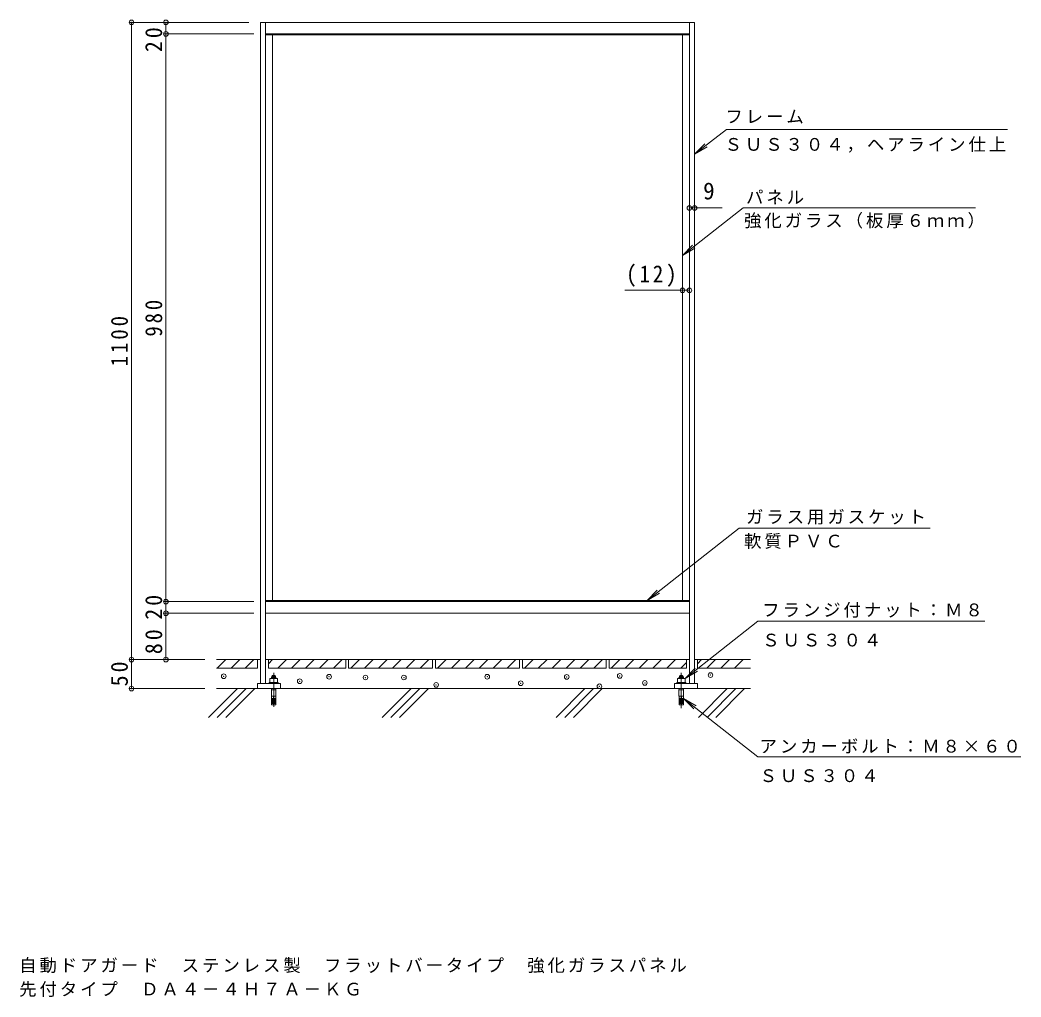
# Model space of a CAD drawing. Units: millimetres, scale not verified. Extents: x -822 to 1787, y -1368 to 1230.
# Drawn here: x -822 to 907, y -1368 to 318 of the extents above; entities that cross this region are included whole.
import ezdxf
from ezdxf.enums import TextEntityAlignment as Align

# ---------------------------------------------------------------- set-up
doc = ezdxf.new("R2010")
doc.units = ezdxf.units.MM
doc.header["$LTSCALE"] = 10
doc.header["$PDMODE"] = 32
doc.header["$PDSIZE"] = 8
doc.linetypes.add('CHAIN2', pattern=[12, 9, -1, 1, -1])
for name, color, linetype, lineweight in [('0-0_通り芯', 4, 'Continuous', 9), ('0-2_仕上', 7, 'Continuous', 9), ('0-3_建具', 2, 'Continuous', 9), ('0-4_その他', 7, 'Continuous', 9), ('0-5_寸法', 7, 'Continuous', 9), ('0-E', 7, 'Continuous', 9)]:
    doc.layers.add(name, color=color, linetype=linetype, lineweight=lineweight)
doc.styles.add('ＭＳ ゴシック', font='')
doc.styles.get('ＭＳ ゴシック').set_extended_font_data('MS Gothic')

msp = doc.modelspace()

# ---------------------------------------------------------------- linework, layer by layer
at = {"layer": '0-0_通り芯'}
for p, q in [((-397.97, 314.21), (-406.97, 314.21)), ((-406.97, -785.79), (-406.97, 314.21)), ((-397.97, 314.21), (-397.97, 312.21)), ((-397.97, 314.21), (334.03, 314.21)), ((-397.97, 312.21), (-397.97, -785.79)), ((334.03, 312.21), (334.03, 314.21)), ((334.03, 314.21), (343.03, 314.21)), ((334.03, -785.79), (334.03, 312.21)), ((343.03, -785.79), (343.03, 314.21)), ((334.03, 294.21), (-397.97, 294.21)), ((-397.97, -685.79), (334.03, -685.79)), ((334.03, -705.79), (-397.97, -705.79)), ((-406.97, -785.8), (-406.97, -826.79)), ((-397.97, -785.8), (-397.97, -826.79)), ((334.03, -826.79), (334.03, -785.8)), ((343.03, -826.79), (343.03, -785.8)), ((-411.97, -826.79), (-371.97, -826.79)), ((-371.97, -826.79), (-371.97, -835.79)), ((308.03, -826.79), (348.03, -826.79)), ((308.03, -826.79), (308.03, -835.79)), ((348.03, -826.79), (348.03, -835.79)), ((-411.97, -835.78), (-411.97, -835.79)), ((-411.97, -835.78), (-411.97, -835.79)), ((-402.97, -835.78), (-402.97, -835.79)), ((-402.97, -835.78), (-402.97, -835.79)), ((308.03, -835.79), (348.03, -835.79))]:
    msp.add_line(p, q, dxfattribs=at)
at = {"layer": '0-0_通り芯', "color": 7, "lineweight": 18}
for p, q in [((-406.97, -785.79), (-406.97, -785.8)), ((-406.97, -785.79), (-406.97, -785.8)), ((-397.97, -785.79), (-397.97, -785.8)), ((-397.97, -785.79), (-397.97, -785.8))]:
    msp.add_line(p, q, dxfattribs=at)
at = {"layer": '0-0_通り芯'}
msp.add_lwpolyline([(-411.97, -826.79), (-411.97, -835.79), (-371.97, -835.79)], dxfattribs=at)
at = {"layer": '0-2_仕上', "color": 3}
for p, q in [((334.03, 292.41), (-397.97, 292.41)), ((-385.97, 292.41), (-385.97, -683.99)), ((322.03, -683.99), (322.03, 292.41)), ((-397.97, -683.99), (334.03, -683.99))]:
    msp.add_line(p, q, dxfattribs=at)
at = {"layer": '0-3_建具', "linetype": 'CHAIN2'}
for p, q in [((-383.97, -867.46), (-383.97, -808.63)), ((320.03, -869.81), (320.03, -808.51))]:
    msp.add_line(p, q, dxfattribs=at)
at = {"layer": '0-3_建具'}
for p, q in [((-391.97, -825.19), (-391.97, -826.79)), ((-391.97, -825.19), (-383.97, -825.19)), ((-390.47, -818.97), (-390.47, -818.39)), ((-387.22, -818.39), (-390.47, -818.39)), ((-390.47, -825.19), (-390.47, -818.97)), ((-386.97, -815.89), (-387.97, -816.89)), ((-387.97, -816.89), (-387.97, -818.39)), ((-383.97, -816.89), (-387.97, -816.89)), ((-383.97, -818.97), (-387.22, -818.39)), ((-380.72, -818.39), (-387.22, -818.39)), ((-385.72, -813.39), (-386.97, -814.79)), ((-386.97, -814.79), (-386.97, -815.69)), ((-383.97, -814.79), (-386.97, -814.79)), ((-386.97, -815.89), (-383.97, -815.89)), ((-385.72, -813.39), (-383.97, -813.39)), ((-383.97, -813.39), (-382.22, -813.39)), ((-380.97, -814.79), (-383.97, -814.79)), ((-383.97, -815.89), (-380.97, -815.89)), ((-379.97, -816.89), (-383.97, -816.89)), ((-383.97, -825.19), (-383.97, -818.97)), ((-383.97, -825.19), (-375.97, -825.19)), ((-380.97, -814.79), (-382.22, -813.39)), ((-380.97, -815.69), (-380.97, -814.79)), ((-377.47, -818.97), (-380.72, -818.39)), ((-377.47, -825.19), (-377.47, -818.97)), ((-375.97, -826.79), (-375.97, -825.19)), ((312.03, -825.19), (312.03, -826.79)), ((312.03, -825.19), (328.03, -825.19)), ((313.53, -818.97), (313.53, -818.39)), ((316.78, -818.39), (313.53, -818.39)), ((313.53, -825.19), (313.53, -818.97)), ((317.03, -815.89), (316.03, -816.89)), ((316.03, -816.89), (316.03, -818.39)), ((324.03, -816.89), (316.03, -816.89)), ((320.03, -818.97), (316.78, -818.39)), ((323.28, -818.39), (316.78, -818.39)), ((318.28, -813.39), (317.03, -814.79)), ((317.03, -814.79), (317.03, -815.69)), ((323.03, -814.79), (317.03, -814.79)), ((317.03, -815.89), (323.03, -815.89)), ((318.28, -813.39), (321.78, -813.39)), ((320.03, -825.19), (320.03, -818.97)), ((323.03, -814.79), (321.78, -813.39)), ((323.03, -815.69), (323.03, -814.79)), ((324.03, -816.89), (323.03, -815.89)), ((326.53, -818.97), (323.28, -818.39)), ((324.03, -818.39), (324.03, -816.89)), ((326.53, -825.19), (326.53, -818.97)), ((328.03, -826.79), (328.03, -825.19)), ((-387.67, -835.89), (-387.97, -837.89)), ((-387.97, -837.89), (-387.97, -848.69)), ((-379.97, -837.89), (-387.97, -837.89)), ((-387.77, -835.79), (-387.67, -835.89)), ((-380.27, -835.89), (-387.67, -835.89)), ((-380.27, -835.89), (-380.17, -835.79)), ((-379.97, -837.89), (-380.27, -835.89)), ((-379.97, -848.69), (-379.97, -837.89)), ((316.33, -835.89), (316.03, -837.89)), ((316.03, -837.89), (316.03, -848.69)), ((320.03, -837.89), (316.03, -837.89)), ((316.23, -835.79), (316.33, -835.89)), ((320.03, -835.89), (316.33, -835.89)), ((323.73, -835.89), (320.03, -835.89)), ((324.03, -837.89), (320.03, -837.89)), ((323.73, -835.89), (323.83, -835.79)), ((324.03, -837.89), (323.73, -835.89)), ((324.03, -848.69), (324.03, -837.89)), ((-379.97, -848.69), (-387.97, -848.69)), ((-387.95, -848.69), (-387.95, -853.04)), ((-384.37, -848.69), (-387.95, -848.69)), ((-384.37, -853.04), (-387.95, -853.04)), ((-384.37, -854.79), (-387.95, -854.79)), ((-387.95, -854.79), (-387.95, -856.54)), ((-384.37, -856.54), (-387.95, -856.54)), ((-384.37, -858.29), (-387.95, -858.29)), ((-387.95, -858.29), (-387.95, -860.04)), ((-384.37, -860.04), (-387.95, -860.04)), ((-384.37, -861.79), (-387.95, -861.79)), ((-387.95, -861.79), (-387.95, -863.79)), ((-384.37, -863.79), (-387.95, -863.79)), ((-384.37, -853.04), (-384.37, -848.69)), ((-384.37, -853.04), (-384.37, -854.79)), ((-384.37, -856.54), (-384.37, -854.79)), ((-384.37, -856.54), (-384.37, -858.29)), ((-384.37, -860.04), (-384.37, -858.29)), ((-384.37, -860.04), (-384.37, -861.79)), ((-384.37, -863.79), (-384.37, -861.79)), ((-379.99, -848.69), (-383.57, -848.69)), ((-383.57, -848.69), (-383.57, -853.04)), ((-379.99, -853.04), (-383.57, -853.04)), ((-383.57, -854.79), (-383.57, -853.04)), ((-379.99, -854.79), (-383.57, -854.79)), ((-383.57, -854.79), (-383.57, -856.54)), ((-379.99, -856.54), (-383.57, -856.54)), ((-383.57, -858.29), (-383.57, -856.54)), ((-379.99, -858.29), (-383.57, -858.29)), ((-383.57, -858.29), (-383.57, -860.04)), ((-379.99, -860.04), (-383.57, -860.04)), ((-383.57, -861.79), (-383.57, -860.04)), ((-379.99, -861.79), (-383.57, -861.79)), ((-383.57, -861.79), (-383.57, -863.79)), ((-379.99, -863.79), (-383.57, -863.79)), ((-379.99, -853.04), (-379.99, -848.69)), ((-379.99, -856.54), (-379.99, -854.79)), ((-379.99, -860.04), (-379.99, -858.29)), ((-379.99, -863.79), (-379.99, -861.79)), ((320.03, -848.69), (316.03, -848.69)), ((316.05, -848.69), (316.05, -853.04)), ((319.63, -848.69), (316.05, -848.69)), ((319.63, -853.04), (316.05, -853.04)), ((316.05, -854.79), (316.05, -856.54)), ((319.63, -856.54), (316.05, -856.54)), ((319.63, -858.29), (316.05, -858.29)), ((316.05, -858.29), (316.05, -860.04)), ((319.63, -860.04), (316.05, -860.04)), ((316.05, -861.79), (316.05, -863.79)), ((319.63, -863.79), (316.05, -863.79)), ((319.63, -853.04), (319.63, -848.69)), ((319.63, -856.54), (319.63, -854.79)), ((319.63, -856.54), (319.63, -858.29)), ((319.63, -860.04), (319.63, -858.29)), ((319.63, -863.79), (319.63, -861.79)), ((324.03, -848.69), (320.03, -848.69)), ((324.01, -853.04), (320.43, -853.04)), ((320.43, -854.79), (320.43, -853.04)), ((324.01, -854.79), (320.43, -854.79)), ((320.43, -854.79), (320.43, -856.54)), ((324.01, -856.54), (320.43, -856.54)), ((320.43, -858.29), (320.43, -860.04)), ((324.01, -860.04), (320.43, -860.04)), ((320.43, -861.79), (320.43, -863.79)), ((324.01, -863.79), (320.43, -863.79)), ((324.01, -856.54), (324.01, -854.79)), ((324.01, -860.04), (324.01, -858.29)), ((324.01, -863.79), (324.01, -861.79))]:
    msp.add_line(p, q, dxfattribs=at)
for points in [[(-387.22, -818.39), (-387.45, -818.39), (-390.47, -818.97)], [(-380.72, -818.39), (-380.95, -818.39), (-383.97, -818.97)], [(-379.97, -818.39), (-379.97, -816.89), (-380.97, -815.89)], [(-377.47, -818.97), (-377.47, -818.39), (-380.72, -818.39)], [(316.78, -818.39), (316.55, -818.39), (313.53, -818.97)], [(323.28, -818.39), (323.05, -818.39), (320.03, -818.97)], [(326.53, -818.97), (326.53, -818.39), (323.28, -818.39)], [(319.63, -853.04), (319.63, -854.79), (316.05, -854.79)], [(319.63, -860.04), (319.63, -861.79), (316.05, -861.79)], [(324.01, -853.04), (324.01, -848.69), (320.43, -848.69), (320.43, -853.04)], [(324.01, -858.29), (320.43, -858.29), (320.43, -856.54)], [(324.01, -861.79), (320.43, -861.79), (320.43, -860.04)]]:
    msp.add_lwpolyline(points, dxfattribs=at)
for centre, radius, start, end in [((-386.77, -815.69), 0.2, 180, 270), ((-381.17, -815.69), 0.2, 270, 0), ((317.23, -815.69), 0.2, 180, 270), ((322.83, -815.69), 0.2, 270, 0), ((-390.28, -853.91), 2.49, 339.41087, 20.58913), ((-390.28, -857.41), 2.49, 339.41087, 20.58913), ((-390.28, -860.91), 2.49, 339.41087, 20.58913), ((-377.66, -853.91), 2.49, 159.41087, 200.58913), ((-377.66, -857.41), 2.49, 159.41087, 200.58913), ((-377.66, -860.91), 2.49, 159.41087, 200.58913), ((313.72, -853.91), 2.49, 339.41189, 20.58811), ((313.72, -857.41), 2.49, 339.41189, 20.58811), ((313.72, -860.91), 2.49, 339.41189, 20.58811), ((326.34, -853.91), 2.49, 159.41189, 200.58811), ((326.34, -857.41), 2.49, 159.41189, 200.58811), ((326.34, -860.91), 2.49, 159.41189, 200.58811)]:
    msp.add_arc(centre, radius, start, end, dxfattribs=at)
at = {"layer": '0-4_その他'}
for p, q in [((-632.44, 314.21), (-426.97, 314.21)), ((-629.44, 314.21), (-629.44, -785.8)), ((-573.14, 314.21), (-426.97, 314.21)), ((-570.14, 294.21), (-570.14, 314.21)), ((-513.55, 314.21), (-426.97, 314.21)), ((-573.14, 294.21), (-417.97, 294.21)), ((-570.14, -685.79), (-570.14, 294.21)), ((390.33, -6.24), (334.03, -6.24)), ((334.03, -148.36), (222.22, -148.36)), ((-573.14, -685.79), (-417.97, -685.79)), ((-570.14, -705.79), (-570.14, -685.79)), ((-573.14, -705.79), (-417.97, -705.79)), ((-570.14, -785.8), (-570.14, -705.79)), ((-632.44, -785.8), (-502.89, -785.8)), ((-632.44, -785.8), (-502.89, -785.8)), ((-629.44, -785.8), (-629.44, -835.79)), ((-573.14, -785.8), (-502.89, -785.8)), ((-632.44, -835.79), (-502.89, -835.79))]:
    msp.add_line(p, q, dxfattribs=at)
for p in [(-629.44, 314.21), (-570.14, 314.21), (-570.14, 294.21), (334.03, -6.24), (343.03, -6.24), (322.03, -148.36), (334.03, -148.36), (-570.14, -685.79), (-570.14, -705.79), (-629.44, -785.8), (-570.14, -785.8), (-629.44, -835.79)]:
    msp.add_point(p, dxfattribs=at)
at = {"layer": '0-5_寸法'}
for p, q in [((397.89, 129.52), (883.47, 129.52)), ((343.03, 86.4), (364.53, 99.15)), ((426.89, -5.96), (827.89, -5.96)), ((322.03, -88.37), (343.53, -75.62)), ((260.99, -683.99), (420.06, -558.97)), ((749.76, -558.97), (420.06, -558.97)), ((260.99, -683.99), (278.46, -666.11)), ((260.99, -683.99), (282.49, -671.24)), ((326.53, -818.39), (452.16, -719.65)), ((844.22, -719.65), (452.16, -719.65)), ((326.53, -818.39), (344, -800.51)), ((326.53, -818.39), (348.03, -805.64)), ((324.01, -853.04), (345.51, -865.79)), ((324.01, -853.04), (341.48, -870.92)), ((324.01, -853.04), (452.16, -953.75)), ((906.64, -953.75), (452.16, -953.75))]:
    msp.add_line(p, q, dxfattribs=at)
for points in [[(397.89, 129.52), (343.03, 86.4), (360.5, 104.29)], [(426.89, -5.96), (322.03, -88.37), (339.5, -70.49)]]:
    msp.add_lwpolyline(points, dxfattribs=at)
at = {"layer": '0-E', "lineweight": 18}
for p, q in [((-406.97, -785.8), (-482.89, -785.8)), ((-411.97, -785.79), (-411.97, -800.78)), ((-397.97, -785.79), (334.03, -785.79)), ((-259.47, -785.8), (-259.47, -800.79)), ((-254.47, -785.8), (-254.47, -800.79)), ((-109.47, -785.8), (-109.47, -800.79)), ((-104.47, -785.8), (-104.47, -800.79)), ((40.53, -785.8), (40.53, -800.79)), ((45.53, -785.8), (45.53, -800.79)), ((190.53, -785.8), (190.53, -800.79)), ((343.03, -785.79), (439.34, -785.79)), ((-482.89, -800.78), (-411.97, -800.78)), ((-392.97, -800.79), (-259.47, -800.79)), ((-254.47, -800.79), (-109.47, -800.79)), ((-104.47, -800.79), (40.53, -800.79)), ((45.53, -800.79), (190.53, -800.79)), ((348.03, -800.79), (439.34, -800.79))]:
    msp.add_line(p, q, dxfattribs=at)
at = {"layer": '0-E'}
for p, q in [((-466.42, -785.79), (-481.41, -800.78)), ((-442.42, -785.79), (-457.41, -800.78)), ((-418.42, -785.79), (-433.41, -800.78)), ((-385.92, -785.8), (-392.97, -792.85)), ((-392.97, -785.8), (-392.97, -800.78)), ((-361.92, -785.8), (-376.91, -800.79)), ((-337.92, -785.8), (-352.91, -800.79)), ((-313.92, -785.8), (-328.91, -800.79)), ((-289.92, -785.8), (-304.91, -800.79)), ((-265.92, -785.8), (-280.91, -800.79)), ((-235.92, -785.8), (-250.91, -800.79)), ((-211.92, -785.8), (-226.91, -800.79)), ((-187.92, -785.8), (-202.91, -800.79)), ((-163.92, -785.8), (-178.91, -800.79)), ((-139.92, -785.8), (-154.91, -800.79)), ((-115.92, -785.8), (-130.91, -800.79)), ((-85.92, -785.8), (-100.91, -800.79)), ((-61.92, -785.8), (-76.91, -800.79)), ((-37.92, -785.8), (-52.91, -800.79)), ((-13.92, -785.8), (-28.91, -800.79)), ((10.08, -785.8), (-4.91, -800.79)), ((34.08, -785.8), (19.09, -800.79)), ((64.08, -785.8), (49.09, -800.79)), ((88.08, -785.8), (73.09, -800.79)), ((112.08, -785.8), (97.09, -800.79)), ((136.08, -785.8), (121.09, -800.79)), ((160.08, -785.8), (145.09, -800.79)), ((184.08, -785.8), (169.09, -800.79)), ((214.08, -785.8), (199.09, -800.79)), ((238.08, -785.8), (223.09, -800.79)), ((262.08, -785.8), (247.09, -800.79)), ((286.08, -785.8), (271.09, -800.79)), ((310.08, -785.8), (295.09, -800.79)), ((329.03, -790.85), (319.09, -800.79)), ((329.03, -800.79), (329.03, -785.8)), ((348.03, -785.8), (348.03, -800.79)), ((355.08, -785.8), (348.03, -792.85)), ((379.08, -785.8), (364.09, -800.79)), ((403.08, -785.8), (388.09, -800.79)), ((427.08, -785.8), (412.09, -800.79)), ((-446.49, -835.79), (-496.37, -885.67)), ((-482.89, -835.79), (439.34, -835.79)), ((-431.49, -835.79), (-481.37, -885.67)), ((-416.49, -835.79), (-466.37, -885.67)), ((-146.49, -835.79), (-196.37, -885.67)), ((-131.49, -835.79), (-181.37, -885.67)), ((-116.49, -835.79), (-166.37, -885.67)), ((153.51, -835.79), (103.63, -885.67)), ((168.51, -835.79), (118.63, -885.67)), ((183.51, -835.79), (133.63, -885.67)), ((399.44, -835.79), (349.56, -885.67)), ((414.44, -835.79), (364.56, -885.67)), ((429.44, -835.79), (379.56, -885.67))]:
    msp.add_line(p, q, dxfattribs=at)
at = {"layer": '0-E', "lineweight": 18}
msp.add_lwpolyline([(195.53, -785.8), (195.53, -800.79), (329.03, -800.79)], dxfattribs=at)
at = {"layer": '0-E'}
for p in [(-470.21, -814.64), (-288.2, -815.35), (-15.19, -815.35), (122.2, -815.7), (213.8, -813.94), (370.41, -812.53), (-339, -823.11), (-225.42, -816.76), (-159.1, -816.76), (-103.37, -829.46), (42.66, -826.63), (178.64, -831.93), (257.06, -826.16)]:
    msp.add_point(p, dxfattribs=at)

# ---------------------------------------------------------------- texts
at = {"layer": '0-0_通り芯', "color": 7, "char_height": 21.99, "attachment_point": 7, "style": 'ＭＳ ゴシック'}
for s, insert in [('\\T1.17;自動ドアガード\u3000ステンレス製\u3000フラットバータイプ\u3000強化ガラスパネル', (-823.43, -1327.18)), ('\\T1.17;先付タイプ\u3000ＤＡ４－４Ｈ７Ａ－ＫＧ', (-823.43, -1368.19))]:
    msp.add_mtext(s, dxfattribs=dict(at, insert=insert))
at = {"layer": '0-4_その他', "color": 2, "style": 'ＭＳ ゴシック'}
msp.add_text('9', height=29.33, dxfattribs=at).set_placement((357.75, -0.24), align=Align.BOTTOM_LEFT)
at = {"layer": '0-4_その他', "color": 2, "char_height": 29.33, "attachment_point": 7, "rotation": 90, "style": 'ＭＳ ゴシック'}
for s, insert in [('\\T1.27;\\W0.95;20', (-576.14, 262.71)), ('\\T1.27;\\W0.9;980', (-576.14, -228.29)), ('\\T1.28;\\W0.9;1100', (-635.44, -279.54)), ('\\T1.27;\\W0.95;20', (-576.14, -717.04)), ('\\T1.27;\\W0.95;80', (-576.14, -776.5)), ('\\T1.27;\\W0.95;50', (-635.44, -832.04))]:
    msp.add_mtext(s, dxfattribs=dict(at, insert=insert))
at = {"layer": '0-4_その他', "color": 2, "insert": (224.87, -142.36), "char_height": 29.33, "attachment_point": 7, "style": 'ＭＳ ゴシック'}
msp.add_mtext('\\T1.28;\\W0.9;(12)', dxfattribs=at)
at = {"layer": '0-5_寸法', "char_height": 21.99, "attachment_point": 7, "style": 'ＭＳ ゴシック'}
for s, insert in [('\\T1.17;フレーム', (396.24, 139.56)), ('\\T1.17;ＳＵＳ３０４，ヘアライン仕上', (394.82, 89.33)), ('\\T1.17;パネル', (431.85, 0.12)), ('\\T1.17;強化ガラス（板厚６ｍｍ）', (428.37, -41.72)), ('\\T1.17;ガラス用ガスケット', (431.85, -552.89)), ('\\T1.17;軟質ＰＶＣ', (428.37, -594.74)), ('\\T1.17;フランジ付ナット：Ｍ８', (459.78, -713.49)), ('\\T1.17;ＳＵＳ３０４', (459.78, -763.5)), ('\\T1.17;アンカーボルト：Ｍ８×６０', (455.25, -947.59)), ('\\T1.17;ＳＵＳ３０４', (455.25, -997.59))]:
    msp.add_mtext(s, dxfattribs=dict(at, insert=insert))

doc.saveas('drawing.dxf')
